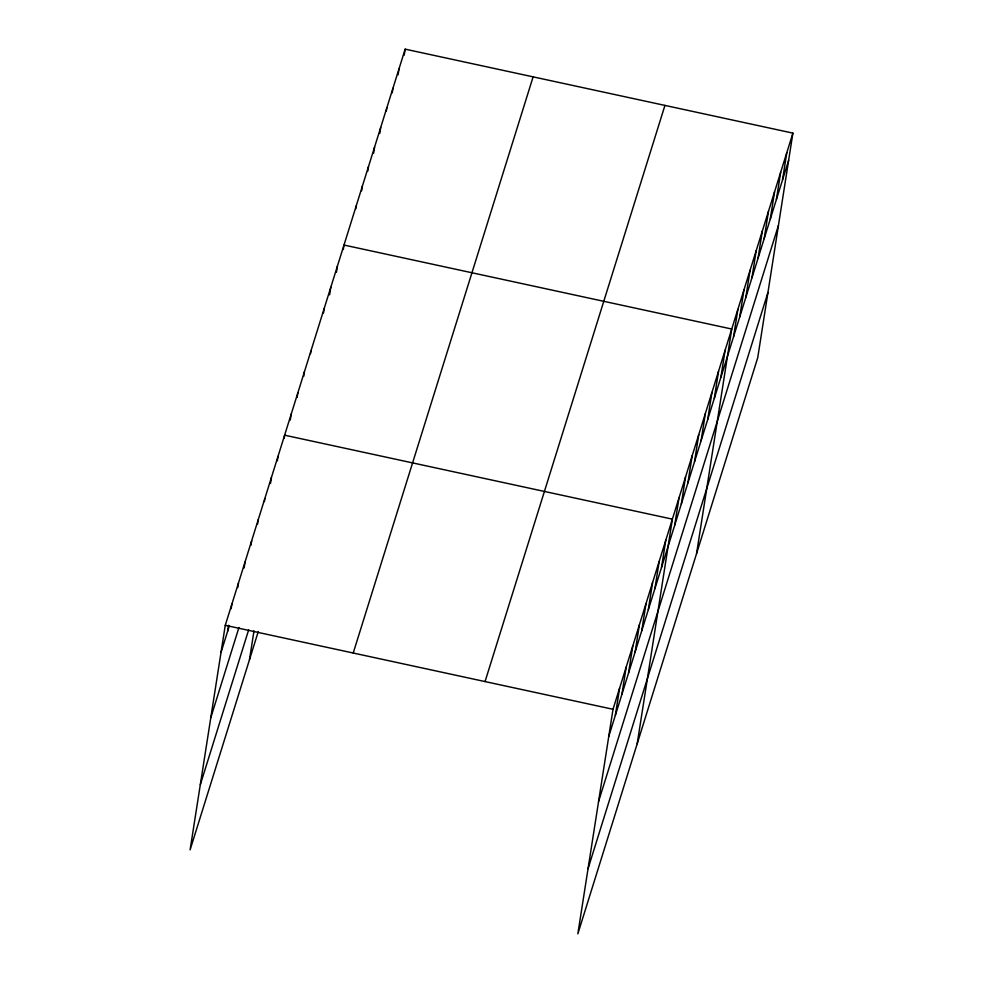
<?xml version="1.0" encoding="UTF-8"?>
<svg xmlns="http://www.w3.org/2000/svg" width="983" height="983" viewBox="0 0 983 983"><rect width="100%" height="100%" fill="white"/><g stroke="black" fill="none" stroke-linecap="round" stroke-linejoin="round"><path stroke-width="1.47" d="M792.9 133.123L613.011 709.284L577.844 933.85L757.733 357.689L792.9 133.123L405.156 49.15L225.267 625.311L190.1 849.877L258.259 631.577M227.614 631.332L228.56 625.299M231.152 608.71L231.865 604.189M237.751 587.588L238.464 583.066M244.116 567.965L245.062 561.932M250.948 545.332L251.648 540.81M257.546 524.209L258.246 519.688M264.378 501.576L264.845 498.553M270.497 483.464L271.443 477.431M277.329 460.83L278.042 456.309M249.473 659.74L254.007 630.791M284.161 438.197L284.628 435.186L672.372 519.147L637.205 743.713M290.28 420.085L291.226 414.052M297.112 397.451L297.824 392.93M303.71 376.329L304.423 371.807M310.542 353.696L311.021 350.673M323.505 312.95L324.206 308.429M329.624 294.839L330.804 287.294M336.456 272.205L337.402 266.172M343.288 249.571L344.001 245.05L731.733 329.022L696.566 553.576M355.76 208.887L356.227 205.865M361.633 190.8L362.346 186.279M367.753 171.214L368.465 166.692M373.638 153.127L374.572 147.094M379.745 133.541L380.691 127.507M386.344 110.932L386.81 107.921M392.217 92.857L392.93 88.335M398.103 74.769L399.049 68.736M404.21 55.183L405.156 49.15M615.346 715.305L619.597 688.161M621.944 694.182L626.196 667.039M628.542 673.048L632.794 645.905M635.141 651.926L639.392 624.783M641.739 630.803L645.991 603.66M648.325 609.669L652.577 582.526M654.924 588.547L659.175 561.404M661.522 567.424L665.774 540.281M674.719 525.168L678.97 498.025M681.317 504.046L685.556 476.902M687.903 482.923L692.155 455.768M694.502 461.789L698.753 434.646M701.1 440.667L705.352 413.524M707.699 419.544L711.95 392.389M714.297 398.41L718.536 371.267M720.883 377.288L725.135 350.145M733.601 336.567L737.852 309.424M739.72 316.981L743.971 289.838M745.827 297.394L750.078 270.251M751.946 277.808L756.197 250.653M758.065 258.21L762.317 231.066M764.184 238.623L768.436 211.48M770.291 219.037L774.543 191.894M776.41 199.451L780.662 172.295M782.529 179.852L786.781 152.709M221.015 652.466L229.371 625.704M210.817 717.615L238.955 627.473M200.311 784.729L248.674 629.808M353.216 653.031L533.118 76.858M485.049 681.575L664.938 105.414M608.76 736.427L788.649 160.266M598.549 801.575L778.438 225.414M588.043 868.702L767.932 292.541M225.267 625.311L613.011 709.284"/></g></svg>
